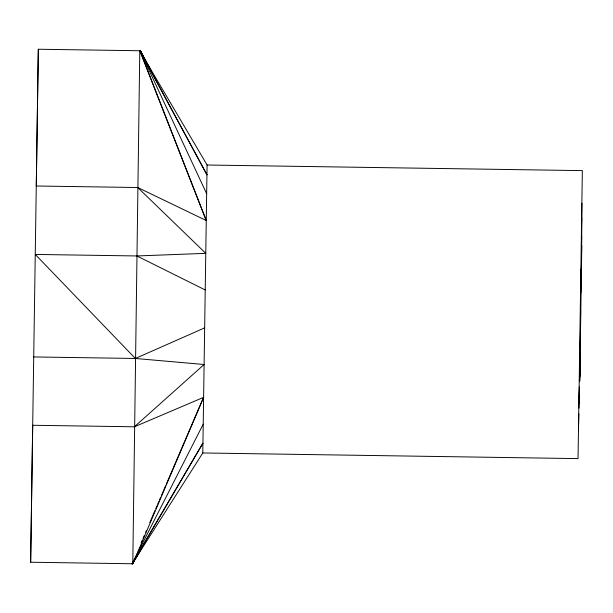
<?xml version="1.0" encoding="UTF-8"?>
<svg xmlns="http://www.w3.org/2000/svg" width="613" height="613" viewBox="0 0 613 613"><rect width="100%" height="100%" fill="white"/><g stroke="black" fill="none" stroke-linecap="round" stroke-linejoin="round"><path stroke-width="0.92" d="M581.43 237.706L581.653 217.592L581.43 269.459L581.668 235.898M581.898 203.187L581.43 269.459L581.584 259.238M581.476 266.701L581.515 262.969M132.799 562.956L202.788 452.984L207.087 164.997L139.779 50.749L132.791 563.768L132.109 563.761L132.791 563.768L135.128 558.543M207.087 165.012L582.35 170.621L578.051 458.608L202.788 452.961M580.182 351.67L579.591 381.677M580.205 349.755L580.634 310.492M580.825 293.252L581.086 269.306M30.65 562.236L32.704 425.269L134.4 426.794L203.616 397.339L132.791 563.768L30.65 562.236L38.32 49.232L140.454 50.764L150.859 70.181M36.282 186.199L38.32 49.232M579.768 381.179L581.791 245.675M579.967 367.662L580.082 360.229M140.408 53.622L140.454 50.764L139.779 50.749L206.259 220.527L137.741 187.517L36.29 186M579.714 377.003L580.036 363.088M578.48 429.874L578.848 413.79M578.971 408.112L579.446 387.293M579.591 380.75L580.12 357.417L579.591 378.374M578.971 403.139L579.377 386.949M141.143 542.735L142.27 540.107M143.028 538.36L144.155 535.731M145.664 532.23L146.415 530.475M149.802 522.59L155.066 510.33M155.825 508.575L156.951 505.947M157.702 504.2L158.836 501.572M159.587 499.817L160.713 497.189M161.464 495.442L165.61 485.803M166.361 484.055L203.616 397.339M139.802 551.378L132.569 563.761L134.921 558.535M132.569 563.761L136.017 556.956M203.217 424.165L132.546 562.91L202.934 443.138L132.768 562.933L138.576 553.026M141.251 548.896L142.208 547.248M132.837 562.933L139.12 552.198M134.4 426.794L204.106 364.497L135.358 358.467L33.73 356.942M204.658 327.878L135.358 358.467L35.263 254.433L136.891 255.958L205.769 253.345L137.741 187.517M139.948 50.756L206.941 174.789L139.948 50.756L145.833 61.652M136.891 255.958L205.217 289.964M139.779 50.749L143.404 57.461M206.658 193.731L140.017 50.756L206.259 220.527M144.07 58.564L140.454 50.764L142.63 56.082"/></g></svg>
